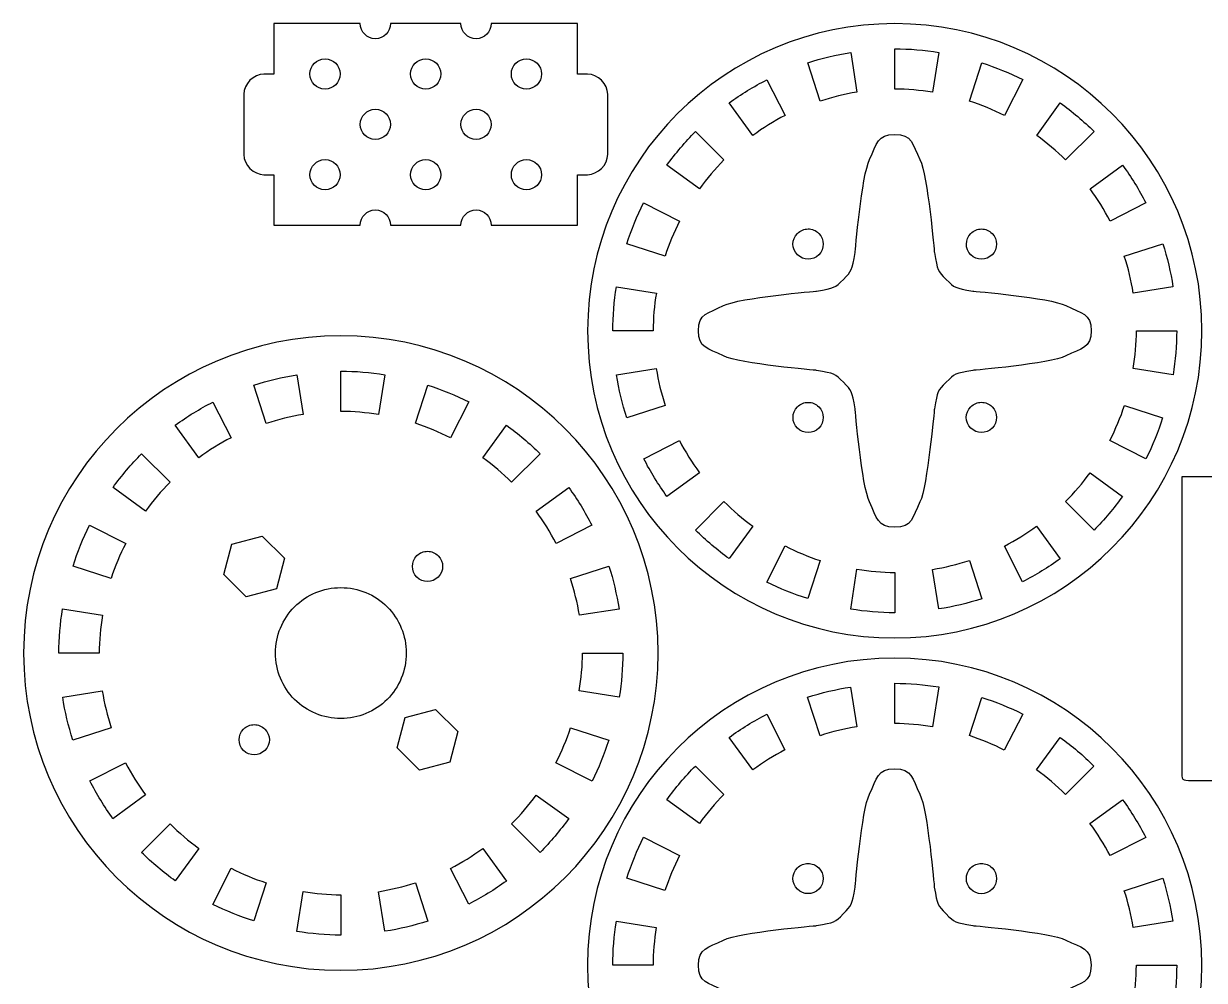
# Model space of a CAD drawing. Extents: x 3 to 308, y -74 to 94.
# Drawn here: x 2.8 to 120.1, y -0.8 to 94.2 of the extents above; entities that cross this region are included whole.
import ezdxf

# ---------------------------------------------------------------- set-up
doc = ezdxf.new("R2010")
doc.units = 0
doc.layers.add('Opaque', color=7, linetype='CONTINUOUS')

msp = doc.modelspace()

# ---------------------------------------------------------------- linework, layer by layer
at = {"layer": 'Opaque', "color": 7}
for p, q in [((36.252968, 94.150327), (27.678267, 94.150327)), ((27.678267, 94.150327), (27.678267, 89.143648)), ((46.254218, 94.150327), (39.25158, 94.150327)), ((57.829732, 94.150327), (49.25283, 94.150327)), ((57.829732, 89.144185), (57.829732, 94.150327)), ((89.330699, 94.150401), (89.330699, 94.150401)), ((89.330699, 87.652674), (89.330699, 91.652294)), ((84.95569, 91.273608), (85.578555, 87.342893)), ((84.95569, 91.273608), (84.95569, 91.273608)), ((93.708446, 91.291247), (93.080614, 87.328008)), ((27.678267, 89.143648), (26.678354, 89.147035)), ((34.25094, 89.149236), (34.25094, 89.149236)), ((44.25219, 89.149236), (44.25219, 89.149236)), ((54.25344, 89.149236), (54.25344, 89.149236)), ((58.828545, 89.147571), (57.829732, 89.144185)), ((81.923495, 86.449925), (80.683806, 90.265437)), ((96.742335, 86.463703), (97.972654, 90.249452)), ((97.972654, 90.249452), (97.972654, 90.249449)), ((76.632364, 88.574858), (78.435398, 85.036604)), ((76.632364, 88.574858), (76.632364, 88.574858)), ((102.04227, 88.600213), (100.215531, 85.01511)), ((24.677991, 87.146672), (24.677991, 81.146684)), ((60.828343, 81.148914), (60.828343, 87.148902)), ((60.828343, 87.148902), (60.828343, 87.147773)), ((75.241094, 83.045066), (72.889618, 86.281802)), ((103.423071, 83.049477), (105.768479, 86.277394)), ((39.25158, 84.148597), (39.25158, 84.148597)), ((49.25283, 84.148597), (49.25283, 84.148597)), ((69.544297, 83.438633), (72.370386, 80.61255)), ((69.544297, 83.438633), (69.544297, 83.438633)), ((109.117102, 83.438633), (106.291041, 80.61255)), ((89.330699, 83.152553), (89.330699, 83.152553)), ((69.933453, 77.74513), (66.705536, 80.089999)), ((108.723543, 77.741823), (111.960293, 80.093307)), ((26.678354, 79.146886), (27.678267, 79.14237)), ((27.678267, 79.14237), (27.678267, 74.150565)), ((34.25094, 79.147986), (34.25094, 79.147986)), ((44.25219, 79.147986), (44.25219, 79.147986)), ((54.25344, 79.147986), (54.25344, 79.147986)), ((57.829732, 79.145192), (58.828545, 79.148579)), ((57.829732, 74.153387), (57.829732, 79.145192)), ((64.382706, 76.363782), (67.968368, 74.536506)), ((64.382706, 76.363782), (64.382706, 76.363782)), ((114.253349, 76.350555), (110.714536, 74.54753)), ((27.678267, 74.150565), (29.753024, 74.150565)), ((29.753024, 74.150565), (29.753024, 74.150565)), ((29.753024, 74.150565), (36.253505, 74.150565)), ((39.252116, 74.150565), (46.254755, 74.150565)), ((49.253366, 74.150565), (54.753397, 74.150565)), ((54.753397, 74.150565), (54.753397, 74.153387)), ((54.753397, 74.153387), (57.829732, 74.153387)), ((80.724615, 73.764245), (80.724587, 73.764253)), ((97.943162, 73.760409), (97.94288, 73.760387)), ((97.943162, 73.759845), (97.943162, 73.760409)), ((66.519213, 71.063849), (62.733484, 72.294161)), ((112.127848, 71.058329), (115.943916, 72.298013)), ((61.691689, 68.028843), (65.655472, 67.401011)), ((61.691689, 68.028843), (61.691689, 68.028843)), ((116.952099, 68.026105), (113.020828, 67.403213)), ((65.330804, 63.651097), (61.330642, 63.651097)), ((113.330595, 63.651097), (117.330784, 63.651097)), ((113.330595, 63.651097), (113.330595, 63.651097)), ((34.325278, 63.150403), (34.325278, 63.150403)), ((61.709328, 59.276088), (65.640035, 59.89898)), ((116.969738, 59.27335), (113.00539, 59.901182)), ((29.950269, 59.272605), (30.573133, 55.34189)), ((29.950269, 59.272605), (29.950269, 59.272605)), ((34.325278, 55.651671), (34.325278, 59.651291)), ((34.325278, 59.651291), (34.325278, 59.651291)), ((38.703024, 59.290244), (38.075193, 55.327006)), ((41.737449, 54.4627), (42.967233, 58.248446)), ((42.967233, 58.248446), (42.967233, 58.248446)), ((21.626915, 56.573855), (23.429948, 53.035604)), ((21.626915, 56.573855), (21.626915, 56.573855)), ((47.036849, 56.59921), (45.210109, 53.014107)), ((80.72707, 56.546491), (80.728453, 56.546491)), ((80.728453, 56.546491), (80.728453, 56.546491)), ((97.937094, 56.550329), (97.936812, 56.550329)), ((66.53355, 56.243864), (62.717482, 55.004175)), ((112.142185, 56.238897), (115.927378, 55.008605)), ((112.142185, 56.238897), (112.142185, 56.238897)), ((20.235644, 51.044063), (17.884168, 54.280799)), ((48.417649, 51.048474), (50.763057, 54.276391)), ((50.763057, 54.276391), (50.763057, 54.276391)), ((114.278692, 50.938964), (110.693031, 52.76624)), ((64.408078, 50.9522), (67.947427, 52.755233)), ((14.538847, 51.437631), (14.538847, 51.437631)), ((69.937856, 49.560929), (66.701134, 47.209454)), ((108.727409, 49.558192), (111.955326, 47.212756)), ((108.727409, 49.558192), (108.727409, 49.558192)), ((53.718121, 45.740823), (56.954872, 48.092307)), ((56.954872, 48.092307), (56.954872, 48.092307)), ((123.827709, 49.150361), (117.827721, 49.150361)), ((117.827721, 49.150361), (117.827721, 20.091395)), ((69.544297, 43.864141), (72.370922, 46.690757)), ((109.117102, 43.864141), (106.290477, 46.690757)), ((9.377257, 44.362782), (9.377257, 44.362782)), ((75.238356, 44.253833), (72.89292, 41.025917)), ((103.420305, 44.2577), (105.771781, 41.020978)), ((103.420305, 44.2577), (103.420305, 44.2577)), ((22.705653, 39.454763), (23.509873, 42.454475)), ((23.509873, 42.454475), (26.522257, 43.271378)), ((26.522257, 43.271378), (28.729884, 41.06376)), ((26.522257, 43.271378), (26.522257, 43.271378)), ((76.619693, 38.703115), (78.446432, 42.288212)), ((102.029034, 38.727922), (100.225465, 42.267271)), ((28.729884, 41.06376), (27.919031, 38.045306)), ((42.935567, 41.759387), (42.936894, 41.759392)), ((42.936894, 41.759392), (42.936894, 41.759392)), ((57.122427, 39.057335), (60.938495, 40.297019)), ((60.938495, 40.297019), (60.938495, 40.297019)), ((81.919092, 40.839057), (80.689309, 37.053865)), ((84.952953, 36.01207), (85.580784, 39.975316)), ((93.70568, 36.029708), (93.082816, 39.959879)), ((96.737932, 40.853394), (97.977057, 37.037326)), ((96.737932, 40.853394), (96.737932, 40.853394)), ((24.91328, 37.247145), (22.705653, 39.454763)), ((89.330699, 39.650648), (89.330699, 35.651023)), ((27.919031, 38.045306), (24.91328, 37.247145)), ((34.325278, 38.15224), (34.325278, 38.15224)), ((6.68624, 36.027857), (6.68624, 36.027857)), ((58.325173, 31.650105), (58.325173, 31.650105)), ((89.32593, 31.150402), (89.32593, 31.150402)), ((84.950921, 28.27361), (85.573785, 24.342895)), ((84.950921, 28.27361), (84.950921, 28.27361)), ((89.32593, 24.652676), (89.32593, 28.652295)), ((93.703676, 28.291249), (93.075845, 24.32801)), ((6.703878, 27.27511), (10.634585, 27.897983)), ((10.634585, 27.897983), (10.634585, 27.897983)), ((81.918725, 23.449927), (80.679036, 27.265438)), ((96.737565, 23.463705), (97.967885, 27.249453)), ((97.967885, 27.249453), (97.967885, 27.249451)), ((40.723764, 25.240576), (43.735611, 26.057477)), ((43.735611, 26.057477), (45.943774, 23.849858)), ((43.735611, 26.057477), (43.735611, 26.057477)), ((39.919543, 22.240861), (40.723764, 25.240576)), ((76.627595, 25.57486), (78.430628, 22.036606)), ((76.627595, 25.57486), (76.627595, 25.57486)), ((102.037501, 25.600214), (100.210761, 22.015112)), ((25.724922, 24.546038), (25.725205, 24.546044)), ((45.943774, 23.849858), (45.132385, 20.831404)), ((57.136764, 24.238464), (60.921956, 23.008153)), ((57.136764, 24.238464), (57.136764, 24.238464)), ((75.236324, 20.045068), (72.884848, 23.281804)), ((103.418301, 20.049479), (105.763709, 23.277396)), ((42.126606, 20.033243), (39.919543, 22.240861)), ((9.402628, 18.951759), (12.941977, 20.754783)), ((12.941977, 20.754783), (12.941977, 20.754783)), ((45.132385, 20.831404), (42.126606, 20.033243)), ((69.539527, 20.438635), (72.365616, 17.612552)), ((69.539527, 20.438635), (69.539527, 20.438635)), ((89.32593, 20.152555), (89.32593, 20.152555)), ((109.112332, 20.438635), (106.286272, 17.612552)), ((118.828171, 18.999988), (120.827998, 18.999988)), ((53.721988, 17.557736), (53.721988, 17.557736)), ((69.928684, 14.745132), (66.700767, 17.090001)), ((108.718773, 14.741825), (111.955524, 17.093309)), ((14.538847, 11.863683), (17.365472, 14.690313)), ((17.365472, 14.690313), (17.365472, 14.690313)), ((54.11168, 11.863683), (51.285055, 14.690313)), ((64.377937, 13.363784), (67.963598, 11.536508)), ((64.377937, 13.363784), (64.377937, 13.363784)), ((114.248579, 13.350556), (110.709766, 11.547532)), ((20.232906, 12.253392), (17.88747, 9.025476)), ((48.414884, 12.25725), (48.414884, 12.25725)), ((80.719845, 10.764247), (80.719817, 10.764255)), ((97.938392, 10.760411), (97.93811, 10.760389)), ((97.938392, 10.759847), (97.938392, 10.760411)), ((21.614243, 6.702654), (23.440983, 10.287757)), ((23.440983, 10.287757), (23.440983, 10.287757)), ((41.73251, 8.852945), (41.73251, 8.852945)), ((66.514444, 8.063851), (62.728715, 9.294162)), ((112.123079, 8.058331), (115.939147, 9.298015)), ((29.947503, 4.01162), (30.575363, 7.974858)), ((30.575363, 7.974858), (30.575363, 7.974858)), ((61.68692, 5.028845), (65.650703, 4.401013)), ((61.68692, 5.028845), (61.68692, 5.028845)), ((116.947329, 5.026107), (113.016058, 4.403215)), ((65.326034, 0.651098), (61.325873, 0.651098)), ((113.325825, 0.651098), (117.326015, 0.651098)), ((113.325825, 0.651098), (113.325825, 0.651098))]:
    msp.add_line(p, q, dxfattribs=at)
for points in [[(36.252968, 94.150327), (36.252968, 94.150496), (36.252968, 94.150327), (36.252968, 94.150327)], [(37.752274, 92.651022), (36.923867, 92.651022), (36.252968, 93.321892), (36.252968, 94.150327)], [(39.25158, 94.150327), (39.25158, 93.321892), (38.580709, 92.651022), (37.752274, 92.651022)], [(39.25158, 94.150327), (39.25158, 94.15013), (39.25158, 94.150327), (39.25158, 94.150327)], [(46.254218, 94.150327), (46.254218, 94.150496), (46.254218, 94.150327), (46.254218, 94.150327)], [(47.753524, 92.651022), (46.925117, 92.651022), (46.254218, 93.321892), (46.254218, 94.150327)], [(49.25283, 94.150327), (49.25283, 93.321892), (48.581959, 92.651022), (47.753524, 92.651022)], [(49.25283, 94.150327), (49.25283, 94.15013), (49.25283, 94.150327), (49.25283, 94.150327)], [(89.330699, 94.150401), (72.486068, 94.150401), (58.833089, 80.497466), (58.833089, 63.65277)], [(119.828338, 63.65277), (119.828338, 80.497466), (106.175387, 94.150401), (89.330699, 94.150401)], [(89.330699, 91.652294), (90.797154, 91.646762), (92.2609, 91.52605), (93.708446, 91.291247)], [(31.252894, 89.149236), (31.252894, 89.9777), (31.923764, 90.648542), (32.752199, 90.648542)], [(32.752199, 90.648542), (33.580578, 90.648542), (34.25094, 89.9777), (34.25094, 89.149236)], [(41.253579, 89.149236), (41.253579, 89.977672), (41.92445, 90.648542), (42.752885, 90.648542)], [(42.752885, 90.648542), (43.581292, 90.648542), (44.25219, 89.9777), (44.25219, 89.149236)], [(51.254829, 89.149236), (51.254829, 89.9777), (51.9257, 90.648542), (52.754135, 90.648542)], [(52.754135, 90.648542), (53.582542, 90.648542), (54.25344, 89.9777), (54.25344, 89.149236)], [(80.683806, 90.265437), (82.079197, 90.712759), (83.507524, 91.049851), (84.95569, 91.273608)], [(26.678354, 89.147035), (25.678356, 89.147035), (24.677991, 88.14667), (24.677991, 87.146672)], [(32.752199, 87.649931), (31.923764, 87.649931), (31.252894, 88.320801), (31.252894, 89.149236)], [(34.25094, 89.149236), (34.25094, 88.320801), (33.580578, 87.649931), (32.752199, 87.649931)], [(42.752885, 87.649931), (41.92445, 87.649931), (41.253579, 88.320801), (41.253579, 89.149236)], [(44.25219, 89.149236), (44.25219, 88.32083), (43.581292, 87.649931), (42.752885, 87.649931)], [(52.754135, 87.649931), (51.9257, 87.649931), (51.254829, 88.320801), (51.254829, 89.149236)], [(54.25344, 89.149236), (54.25344, 88.320801), (53.582542, 87.649931), (52.754135, 87.649931)], [(60.828343, 87.147773), (60.828343, 88.147771), (59.828543, 89.147571), (58.828545, 89.147571)], [(97.972654, 90.249449), (99.370303, 89.807091), (100.730981, 89.255648), (102.04227, 88.600213)], [(72.889618, 86.281802), (74.075262, 87.142919), (75.326692, 87.909632), (76.632364, 88.574858)], [(85.578555, 87.342893), (84.338724, 87.141358), (83.116589, 86.842747), (81.923495, 86.449925)], [(93.080614, 87.328008), (91.841066, 87.534228), (90.587181, 87.642768), (89.330699, 87.652674)], [(36.252968, 84.148597), (36.252968, 84.977032), (36.923867, 85.647875), (37.752274, 85.647903)], [(37.752274, 85.647903), (38.580709, 85.647903), (39.25158, 84.977032), (39.25158, 84.148597)], [(46.254218, 84.148597), (46.254218, 84.977032), (46.925117, 85.647875), (47.753524, 85.647903)], [(47.753524, 85.647903), (48.581959, 85.647903), (49.25283, 84.977032), (49.25283, 84.148597)], [(100.215531, 85.01511), (99.097507, 85.588131), (97.936191, 86.072486), (96.742335, 86.463703)], [(105.768479, 86.277394), (106.957255, 85.420257), (108.076915, 84.471087), (109.117102, 83.438633)], [(78.435398, 85.036604), (77.32014, 84.45743), (76.252098, 83.791516), (75.241094, 83.045066)], [(37.752274, 82.649292), (36.923867, 82.649292), (36.252968, 83.32019), (36.252968, 84.148597)], [(39.25158, 84.148597), (39.25158, 83.32019), (38.580709, 82.649292), (37.752274, 82.649292)], [(47.753524, 82.649292), (46.925117, 82.649292), (46.254218, 83.32019), (46.254218, 84.148597)], [(49.25283, 84.148597), (49.25283, 83.32019), (48.581959, 82.649292), (47.753524, 82.649292)], [(66.705536, 80.089999), (67.562702, 81.278776), (68.511843, 82.398444), (69.544297, 83.438633)], [(86.830718, 80.65277), (87.58397, 82.234456), (87.592549, 83.152553), (89.330699, 83.152553)], [(89.330699, 83.152553), (91.068737, 83.152553), (91.066281, 82.200702), (91.830708, 80.65277)], [(106.291041, 80.61255), (105.400292, 81.498672), (104.441385, 82.313495), (103.423071, 83.049477)], [(24.677991, 81.146684), (24.677991, 80.146686), (25.678356, 79.146886), (26.678354, 79.146886)], [(58.828545, 79.148579), (59.828543, 79.148579), (60.828343, 80.148916), (60.828343, 81.148914)], [(31.252894, 79.147986), (31.252894, 79.976422), (31.923764, 80.647292), (32.752199, 80.647292)], [(32.752199, 80.647292), (33.580578, 80.647292), (34.25094, 79.976422), (34.25094, 79.147986)], [(41.253579, 79.147986), (41.253579, 79.976393), (41.92445, 80.647292), (42.752885, 80.647292)], [(42.752885, 80.647292), (43.581292, 80.647292), (44.25219, 79.976422), (44.25219, 79.147986)], [(51.254829, 79.147986), (51.254829, 79.976422), (51.9257, 80.647292), (52.754135, 80.647292)], [(52.754135, 80.647292), (53.582542, 80.647292), (54.25344, 79.976422), (54.25344, 79.147986)], [(72.370386, 80.61255), (71.484292, 79.72197), (70.66946, 78.763247), (69.933453, 77.74513)], [(85.398328, 71.41332), (85.398328, 71.41332), (86.044137, 79.100689), (86.830718, 80.65277)], [(91.830708, 80.65277), (92.601147, 79.092646), (93.263607, 71.41332), (93.263607, 71.41332)], [(111.960293, 80.093307), (112.82141, 78.907663), (113.588123, 77.656228), (114.253349, 76.350555)], [(32.752199, 77.648681), (31.923764, 77.648681), (31.252894, 78.319523), (31.252894, 79.147986)], [(34.25094, 79.147986), (34.25094, 78.319523), (33.580578, 77.648681), (32.752199, 77.648681)], [(42.752885, 77.648681), (41.92445, 77.648681), (41.253579, 78.319523), (41.253579, 79.147986)], [(44.25219, 79.147986), (44.25219, 78.319551), (43.581292, 77.648681), (42.752885, 77.648681)], [(52.754135, 77.648681), (51.9257, 77.648681), (51.254829, 78.319523), (51.254829, 79.147986)], [(54.25344, 79.147986), (54.25344, 78.319523), (53.582542, 77.648681), (52.754135, 77.648681)], [(110.714536, 74.54753), (110.135501, 75.662788), (109.469795, 76.730818), (108.723543, 77.741823)], [(62.733484, 72.294161), (63.17584, 73.69181), (63.727274, 75.052496), (64.382706, 76.363782)], [(36.253505, 74.150565), (36.253505, 74.979), (36.924403, 75.649842), (37.75281, 75.64987)], [(37.75281, 75.64987), (38.581245, 75.64987), (39.252116, 74.979), (39.252116, 74.150565)], [(46.254755, 74.150565), (46.254755, 74.979), (46.925653, 75.649842), (47.75406, 75.64987)], [(47.75406, 75.64987), (48.582495, 75.64987), (49.253366, 74.979), (49.253366, 74.150565)], [(67.968368, 74.536506), (67.395175, 73.418652), (66.910656, 72.257537), (66.519213, 71.063849)], [(79.661456, 71.207707), (79.075647, 71.793515), (79.082505, 72.735725), (79.667947, 73.321619)], [(79.667947, 73.321619), (79.960809, 73.614481), (80.342542, 73.762693), (80.724615, 73.764245)], [(80.724587, 73.764253), (81.106659, 73.767075), (81.488929, 73.620551), (81.781819, 73.327689)], [(81.781819, 73.327689), (82.3676, 72.741824), (82.373668, 71.786939), (81.788028, 71.201103)], [(96.87972, 71.197245), (96.29394, 71.783025), (96.300205, 72.738054), (96.886494, 73.323834)], [(96.886494, 73.323834), (97.179215, 73.616583), (97.561287, 73.761256), (97.943162, 73.759845)], [(97.94288, 73.760387), (98.324783, 73.757282), (98.707307, 73.610482), (99.000112, 73.317761)], [(99.000112, 73.317761), (99.585836, 72.73198), (99.591368, 71.789601), (99.006321, 71.203849)], [(115.943916, 72.298013), (116.391238, 70.902619), (116.728353, 69.474213), (116.952099, 68.026105)], [(81.788028, 71.201103), (81.202248, 70.615322), (80.247264, 70.621963), (79.661456, 71.207707)], [(84.225328, 68.758678), (85.076228, 69.609493), (85.076284, 69.609073), (85.398328, 71.41332)], [(93.263607, 71.41332), (93.585143, 69.609073), (93.584635, 69.609493), (94.435507, 68.758678)], [(99.006321, 71.203849), (98.420484, 70.618068), (97.465529, 70.611481), (96.87972, 71.197245)], [(113.020828, 67.403213), (112.819265, 68.643071), (112.520702, 69.865207), (112.127848, 71.058329)], [(61.330642, 63.651097), (61.336287, 65.11758), (61.45688, 66.581297), (61.691689, 68.028843)], [(81.570153, 67.585678), (83.374343, 67.907214), (83.374456, 67.907806), (84.225328, 68.758678)], [(94.435507, 68.758678), (95.286378, 67.907806), (95.287028, 67.907214), (97.091246, 67.585678)], [(65.655472, 67.401011), (65.449252, 66.161463), (65.340682, 64.907663), (65.330804, 63.651097)], [(72.330705, 66.152771), (73.882786, 66.939324), (81.570153, 67.585678), (81.570153, 67.585678)], [(97.091246, 67.585678), (97.091246, 67.585678), (104.778669, 66.939324), (106.330722, 66.152771)], [(69.830922, 63.65277), (69.830922, 65.390892), (70.777918, 65.366669), (72.330705, 66.152771)], [(106.330722, 66.152771), (107.883283, 65.37539), (108.830477, 65.390892), (108.830477, 63.65277)], [(58.833089, 63.65277), (58.833089, 46.808086), (72.486068, 33.15514), (89.330699, 33.15514)], [(72.330705, 61.152769), (70.765049, 61.934807), (69.830922, 61.914676), (69.830922, 63.65277)], [(89.330699, 33.15514), (106.175387, 33.15514), (119.828338, 46.808086), (119.828338, 63.65277)], [(108.830477, 63.65277), (108.830477, 61.914676), (107.886048, 61.933735), (106.330722, 61.152769)], [(113.00539, 59.901182), (113.211779, 61.14073), (113.320548, 62.39453), (113.330595, 63.651097)], [(117.330784, 63.651097), (117.32514, 62.184642), (117.204546, 60.720896), (116.969738, 59.27335)], [(34.325278, 63.150403), (16.928253, 63.150403), (2.822194, 49.053135), (2.822222, 31.65617)], [(65.828333, 31.65617), (65.828333, 49.053135), (51.722274, 63.150431), (34.325278, 63.150403)], [(81.570153, 59.720399), (81.570153, 59.720399), (73.882814, 60.366244), (72.330705, 61.152769)], [(106.330722, 61.152769), (104.778669, 60.366244), (97.091246, 59.720399), (97.091246, 59.720399)], [(65.640035, 59.89898), (65.841767, 58.659122), (66.140556, 57.436958), (66.53355, 56.243864)], [(25.678356, 58.264434), (27.073752, 58.711756), (28.502111, 59.048848), (29.950269, 59.272605)], [(34.325278, 59.651291), (35.79173, 59.645767), (37.255482, 59.525046), (38.703024, 59.290244)], [(62.717482, 55.004175), (62.27016, 56.399566), (61.933074, 57.827921), (61.709328, 59.276088)], [(84.225328, 58.547398), (83.374456, 59.39827), (83.374343, 59.398383), (81.570153, 59.720399)], [(97.091246, 59.720399), (95.287028, 59.398383), (95.286378, 59.39827), (94.435507, 58.547398)], [(26.918045, 54.448919), (26.918045, 54.448919), (25.678356, 58.264434), (25.678356, 58.264434)], [(42.967233, 58.248446), (44.364853, 57.806082), (45.725575, 57.254641), (47.036849, 56.59921)], [(85.398328, 55.89276), (85.076284, 57.697006), (85.076228, 57.696527), (84.225328, 58.547398)], [(94.435507, 58.547398), (93.584635, 57.696527), (93.585143, 57.697006), (93.263607, 55.89276)], [(17.884168, 54.280799), (19.069825, 55.141911), (20.321252, 55.908618), (21.626915, 56.573855)], [(79.669838, 56.109921), (79.962728, 56.402811), (80.345054, 56.548071), (80.72707, 56.546491)], [(80.728453, 56.546491), (81.110526, 56.543669), (81.492739, 56.396687), (81.785686, 56.103853)], [(96.880426, 56.108256), (97.173316, 56.401118), (97.554994, 56.548777), (97.937094, 56.550329)], [(97.936812, 56.550329), (98.318884, 56.553151), (98.701154, 56.407214), (98.994045, 56.114324)], [(30.573133, 55.34189), (29.333279, 55.140343), (28.111162, 54.841769), (26.918045, 54.448919)], [(38.075193, 55.327006), (36.835648, 55.533229), (35.581821, 55.641785), (34.325278, 55.651671)], [(79.664475, 53.983885), (79.079005, 54.569693), (79.084876, 55.524225), (79.669838, 56.109921)], [(81.785686, 56.103853), (82.371438, 55.518045), (82.376998, 54.575705), (81.791048, 53.989953)], [(86.830718, 46.65277), (86.044137, 48.204823), (85.398328, 55.89276), (85.398328, 55.89276)], [(93.263607, 55.89276), (93.263607, 55.89276), (92.583282, 48.221559), (91.830708, 46.65277)], [(96.873653, 53.993819), (96.2879, 54.579628), (96.294279, 55.522335), (96.880426, 56.108256)], [(98.994045, 56.114324), (99.579825, 55.528459), (99.5853, 54.573532), (98.999689, 53.987751)], [(110.693031, 52.76624), (111.266224, 53.884063), (111.750743, 55.045181), (112.142185, 56.238897)], [(45.210109, 53.014107), (44.092249, 53.587107), (42.931129, 54.071459), (41.737449, 54.4627)], [(50.763057, 54.276391), (51.951838, 53.419233), (53.071486, 52.470063), (54.11168, 51.437631)], [(81.791048, 53.989953), (81.205211, 53.404172), (80.250256, 53.398161), (79.664475, 53.983885)], [(98.999689, 53.987751), (98.413852, 53.402281), (97.459433, 53.408123), (96.873653, 53.993819)], [(115.927378, 55.008605), (115.485192, 53.610985), (114.933928, 52.250253), (114.278692, 50.938964)], [(23.429948, 53.035604), (22.314681, 52.456411), (21.246629, 51.790517), (20.235644, 51.044063)], [(67.947427, 52.755233), (68.526265, 51.640004), (69.191801, 50.571962), (69.937856, 49.560929)], [(11.700087, 48.088999), (12.557245, 49.277783), (13.506415, 50.397434), (14.538847, 51.437631)], [(14.538847, 51.437631), (14.538847, 51.437631), (17.364936, 48.61155), (17.364936, 48.61155)], [(51.28562, 48.61155), (50.394891, 49.497677), (49.435954, 50.31249), (48.417649, 51.048474)], [(54.11168, 51.437631), (54.11168, 51.437631), (51.28562, 48.61155), (51.28562, 48.61155)], [(66.701134, 47.209454), (65.840017, 48.395126), (65.073304, 49.646555), (64.408078, 50.9522)], [(106.290477, 46.690757), (107.176598, 47.58131), (107.991402, 48.540075), (108.727409, 49.558192)], [(14.928003, 45.744128), (14.928003, 45.744128), (11.700087, 48.088999), (11.700087, 48.088999)], [(17.364936, 48.61155), (16.478829, 47.720997), (15.664014, 46.762243), (14.928003, 45.744128)], [(56.954872, 48.092307), (57.815983, 46.906648), (58.58269, 45.65522), (59.247927, 44.349555)], [(111.955326, 47.212756), (111.09833, 46.024007), (110.149358, 44.904344), (109.117102, 43.864141)], [(55.709114, 42.54653), (55.130097, 43.661775), (54.464386, 44.729823), (53.718121, 45.740823)], [(72.370922, 46.690757), (73.261474, 45.804664), (74.220239, 44.989832), (75.238356, 44.253833)], [(89.330699, 44.152439), (87.592577, 44.152439), (87.577112, 45.060529), (86.830718, 46.65277)], [(91.830708, 46.65277), (91.078022, 45.083756), (91.068765, 44.152439), (89.330699, 44.152439)], [(7.728035, 40.293161), (8.170394, 41.690783), (8.72183, 43.051506), (9.377257, 44.362782)], [(9.377257, 44.362782), (9.377257, 44.362782), (12.962918, 42.535504), (12.962918, 42.535504)], [(59.247927, 44.349555), (59.247927, 44.349555), (55.709114, 42.54653), (55.709114, 42.54653)], [(72.89292, 41.025917), (71.704172, 41.882884), (70.584512, 42.831885), (69.544297, 43.864141)], [(100.225465, 42.267271), (101.340864, 42.846081), (102.409103, 43.511617), (103.420305, 44.2577)], [(12.962918, 42.535504), (12.389727, 41.417663), (11.905186, 40.256543), (11.513764, 39.062849)], [(78.446432, 42.288212), (79.564286, 41.715019), (80.725405, 41.2305), (81.919092, 40.839057)], [(41.87238, 39.196789), (41.286599, 39.782542), (41.293655, 40.737596), (41.879435, 41.323376)], [(41.879435, 41.323376), (42.172156, 41.616125), (42.553692, 41.760826), (42.935567, 41.759387)], [(42.936894, 41.759392), (43.318797, 41.756429), (43.70022, 41.610015), (43.993026, 41.31732)], [(43.993026, 41.31732), (44.57875, 40.731539), (44.584564, 39.788609), (43.998952, 39.202857)], [(11.513764, 39.062849), (11.513764, 39.062849), (7.728035, 40.293161), (7.728035, 40.293161)], [(60.938495, 40.297019), (61.38582, 38.901621), (61.722917, 37.473262), (61.946677, 36.025103)], [(85.580784, 39.975316), (86.820333, 39.769096), (88.074105, 39.660526), (89.330699, 39.650648)], [(93.082816, 39.959879), (94.322674, 40.161611), (95.544838, 40.460372), (96.737932, 40.853394)], [(105.771781, 41.020978), (104.586137, 40.159861), (103.334707, 39.393148), (102.029034, 38.727922)], [(43.998952, 39.202857), (43.413116, 38.617077), (42.458188, 38.611136), (41.87238, 39.196789)], [(58.015406, 35.402227), (57.813857, 36.642088), (57.51528, 37.864212), (57.122427, 39.057335)], [(80.689309, 37.053865), (79.291688, 37.496248), (77.930954, 38.047682), (76.619693, 38.703115)], [(29.729108, 36.248545), (30.948095, 37.467529), (32.601395, 38.152312), (34.325278, 38.15224)], [(34.325278, 38.15224), (36.049155, 38.152305), (37.702449, 37.467518), (38.921429, 36.248535)], [(97.977057, 37.037326), (96.581807, 36.59023), (95.153649, 36.253313), (93.70568, 36.029708)], [(6.325193, 31.650105), (6.330716, 33.116559), (6.451437, 34.580313), (6.68624, 36.027857)], [(6.68624, 36.027857), (6.68624, 36.027857), (10.650022, 35.400023), (10.650022, 35.400023)], [(10.650022, 35.400023), (10.443798, 34.160477), (10.335242, 32.90665), (10.325354, 31.650105)], [(27.825333, 31.652309), (27.82531, 33.376237), (28.510122, 35.029562), (29.729108, 36.248545)], [(38.921429, 36.248535), (40.140409, 35.029552), (40.825218, 33.376232), (40.825194, 31.652309)], [(61.946677, 36.025103), (61.946677, 36.025103), (58.015406, 35.402227), (58.015406, 35.402227)], [(89.330699, 35.651023), (87.864244, 35.656667), (86.400499, 35.777261), (84.952953, 36.01207)], [(2.822222, 31.65617), (2.822222, 14.259168), (16.928282, 0.153114), (34.325278, 0.153114)], [(10.325354, 31.650105), (10.325354, 31.650105), (6.325193, 31.650105), (6.325193, 31.650105)], [(29.729109, 27.056075), (28.510123, 28.275058), (27.825311, 29.928382), (27.825333, 31.652309)], [(34.325278, 0.153114), (51.722274, 0.153114), (65.828333, 14.259168), (65.828333, 31.65617)], [(40.825194, 31.652309), (40.825217, 29.928387), (40.140408, 28.275067), (38.921428, 27.056085)], [(58.000505, 27.900187), (58.206729, 29.139733), (58.315286, 30.39356), (58.325173, 31.650105)], [(58.325173, 31.650105), (58.325173, 31.650105), (62.325363, 31.650105), (62.325363, 31.650105)], [(89.32593, 31.150402), (72.481299, 31.150402), (58.828319, 17.497468), (58.828319, 0.652772)], [(62.325363, 31.650105), (62.319839, 30.183651), (62.199119, 28.719897), (61.964316, 27.272353)], [(119.823569, 0.652772), (119.823569, 17.497468), (106.170617, 31.150402), (89.32593, 31.150402)], [(80.679036, 27.265438), (82.074427, 27.712761), (83.502754, 28.049853), (84.950921, 28.27361)], [(89.32593, 28.652295), (90.792385, 28.646764), (92.25613, 28.526052), (93.703676, 28.291249)], [(7.712033, 23.003191), (7.264716, 24.39859), (6.92763, 25.826951), (6.703878, 27.27511)], [(10.634585, 27.897983), (10.836309, 26.658108), (11.135065, 25.435983), (11.5281, 24.242875)], [(34.325278, 25.152381), (32.601396, 25.152309), (30.948096, 25.837092), (29.729109, 27.056075)], [(38.921428, 27.056085), (37.702448, 25.837102), (36.049155, 25.152316), (34.325278, 25.152381)], [(61.964316, 27.272353), (61.964316, 27.272353), (58.000505, 27.900187), (58.000505, 27.900187)], [(97.967885, 27.249451), (99.365534, 26.807093), (100.726212, 26.25565), (102.037501, 25.600214)], [(72.884848, 23.281804), (74.070492, 24.142921), (75.321922, 24.909634), (76.627595, 25.57486)], [(93.075845, 24.32801), (91.836296, 24.53423), (90.582411, 24.64277), (89.32593, 24.652676)], [(11.5281, 24.242875), (11.5281, 24.242875), (7.712033, 23.003191), (7.712033, 23.003191)], [(24.661763, 21.983438), (24.076011, 22.569218), (24.082333, 23.524247), (24.66769, 24.110028)], [(24.66769, 24.110028), (24.96058, 24.402918), (25.34285, 24.54759), (25.724922, 24.546038)], [(25.725205, 24.546044), (26.107277, 24.543222), (26.489547, 24.39628), (26.782437, 24.103418)], [(26.782437, 24.103418), (27.368218, 23.517609), (27.373975, 22.575258), (26.788364, 21.989506)], [(55.687609, 20.76581), (56.260801, 21.883651), (56.745341, 23.04477), (57.136764, 24.238464)], [(85.573785, 24.342895), (84.333955, 24.14136), (83.11182, 23.842749), (81.918725, 23.449927)], [(100.210761, 22.015112), (99.092738, 22.588133), (97.931422, 23.072488), (96.737565, 23.463705)], [(60.921956, 23.008153), (60.479771, 21.610547), (59.928514, 20.249823), (59.273271, 18.938531)], [(105.763709, 23.277396), (106.952486, 22.420259), (108.072146, 21.471089), (109.112332, 20.438635)], [(26.788364, 21.989506), (26.202527, 21.403722), (25.247544, 21.39781), (24.661763, 21.983438)], [(78.430628, 22.036606), (77.31537, 21.457432), (76.247329, 20.791518), (75.236324, 20.045068)], [(12.941977, 20.754783), (13.520814, 19.639557), (14.186336, 18.57151), (14.932406, 17.560491)], [(59.273271, 18.938531), (59.273271, 18.938531), (55.687609, 20.76581), (55.687609, 20.76581)], [(66.700767, 17.090001), (67.557932, 18.278777), (68.507074, 19.398446), (69.539527, 20.438635)], [(86.825949, 17.652772), (87.5792, 19.234458), (87.58778, 20.152555), (89.32593, 20.152555)], [(89.32593, 20.152555), (91.063967, 20.152555), (91.061512, 19.200704), (91.825939, 17.652772)], [(106.286272, 17.612552), (105.395522, 18.498674), (104.436616, 19.313497), (103.418301, 20.049479)], [(117.827721, 20.091395), (117.827665, 18.999985), (117.827721, 18.999988), (118.828171, 18.999988)], [(11.695684, 15.209007), (10.834572, 16.394666), (10.067865, 17.646094), (9.402628, 18.951759)], [(72.365616, 17.612552), (71.479523, 16.721972), (70.664691, 15.763249), (69.928684, 14.745132)], [(85.393558, 8.413321), (85.393558, 8.413321), (86.039367, 16.100691), (86.825949, 17.652772)], [(91.825939, 17.652772), (92.596377, 16.092647), (93.258838, 8.413321), (93.258838, 8.413321)], [(14.932406, 17.560491), (14.932406, 17.560491), (11.695684, 15.209007), (11.695684, 15.209007)], [(51.285055, 14.690313), (52.171163, 15.580867), (52.985977, 16.539621), (53.721988, 17.557736)], [(53.721988, 17.557736), (53.721988, 17.557736), (56.949904, 15.212314), (56.949904, 15.212314)], [(111.955524, 17.093309), (112.81664, 15.907665), (113.583353, 14.656229), (114.248579, 13.350556)], [(17.365472, 14.690313), (18.256029, 13.80421), (19.214787, 12.989399), (20.232906, 12.253392)], [(56.949904, 15.212314), (56.092918, 14.02355), (55.143928, 12.9039), (54.11168, 11.863683)], [(110.709766, 11.547532), (110.130731, 12.662789), (109.465025, 13.73082), (108.718773, 14.741825)], [(62.728715, 9.294162), (63.17107, 10.691811), (63.722504, 12.052498), (64.377937, 13.363784)], [(17.88747, 9.025476), (16.69871, 9.882457), (15.579062, 10.831442), (14.538847, 11.863683)], [(45.22058, 10.26681), (46.33581, 10.84565), (47.403861, 11.511176), (48.414884, 12.25725)], [(48.414884, 12.25725), (48.414884, 12.25725), (50.766359, 9.020514), (50.766359, 9.020514)], [(67.963598, 11.536508), (67.390405, 10.418654), (66.905886, 9.257538), (66.514444, 8.063851)], [(79.663177, 10.321621), (79.956039, 10.614483), (80.337773, 10.762694), (80.719845, 10.764247)], [(80.719817, 10.764255), (81.10189, 10.767077), (81.48416, 10.620553), (81.77705, 10.327691)], [(96.881724, 10.323836), (97.174445, 10.616585), (97.556518, 10.761258), (97.938392, 10.759847)], [(97.93811, 10.760389), (98.320013, 10.757284), (98.702537, 10.610483), (98.995343, 10.317763)], [(23.440983, 10.287757), (24.558817, 9.71457), (25.719928, 9.230033), (26.913614, 8.838613)], [(47.023613, 6.727458), (47.023613, 6.727458), (45.22058, 10.26681), (45.22058, 10.26681)], [(79.656686, 8.207708), (79.070877, 8.793517), (79.077735, 9.735727), (79.663177, 10.321621)], [(81.77705, 10.327691), (82.36283, 9.741826), (82.368898, 8.786941), (81.783259, 8.201104)], [(96.874951, 8.197246), (96.28917, 8.783027), (96.295436, 9.738056), (96.881724, 10.323836)], [(98.995343, 10.317763), (99.581067, 9.731982), (99.586598, 8.789603), (99.001552, 8.20385)], [(26.913614, 8.838613), (26.913614, 8.838613), (25.683859, 5.053418), (25.683859, 5.053418)], [(38.077394, 7.959423), (39.317272, 8.161149), (40.5394, 8.459907), (41.73251, 8.852945)], [(41.73251, 8.852945), (41.73251, 8.852945), (42.972172, 5.03688), (42.972172, 5.03688)], [(50.766359, 9.020514), (49.580702, 8.159402), (48.329276, 7.392695), (47.023613, 6.727458)], [(84.220558, 5.75868), (85.071458, 6.609495), (85.071514, 6.609075), (85.393558, 8.413321)], [(93.258838, 8.413321), (93.580373, 6.609075), (93.579865, 6.609495), (94.430737, 5.75868)], [(115.939147, 9.298015), (116.386469, 7.902621), (116.723583, 6.474215), (116.947329, 5.026107)], [(30.575363, 7.974858), (31.814908, 7.768635), (33.068734, 7.660079), (34.325278, 7.650193)], [(34.325278, 7.650193), (34.325278, 7.650193), (34.325278, 3.650576), (34.325278, 3.650576)], [(38.700258, 4.029259), (38.700258, 4.029259), (38.077394, 7.959423), (38.077394, 7.959423)], [(81.783259, 8.201104), (81.197478, 7.615324), (80.242495, 7.621965), (79.656686, 8.207708)], [(99.001552, 8.20385), (98.415715, 7.61807), (97.46076, 7.611483), (96.874951, 8.197246)], [(113.016058, 4.403215), (112.814495, 5.643073), (112.515932, 6.865208), (112.123079, 8.058331)], [(25.683859, 5.053418), (24.286239, 5.495782), (22.925517, 6.047223), (21.614243, 6.702654)], [(42.972172, 5.03688), (41.57676, 4.589744), (40.148401, 4.252836), (38.700258, 4.029259)], [(61.325873, 0.651098), (61.331517, 2.117581), (61.452111, 3.581299), (61.68692, 5.028845)], [(81.565383, 4.58568), (83.369573, 4.907215), (83.369686, 4.907808), (84.220558, 5.75868)], [(94.430737, 5.75868), (95.281609, 4.907808), (95.282258, 4.907215), (97.086476, 4.58568)], [(34.325278, 3.650576), (32.858816, 3.656097), (31.395055, 3.776817), (29.947503, 4.01162)], [(65.650703, 4.401013), (65.444483, 3.161465), (65.335912, 1.907665), (65.326034, 0.651098)], [(72.325936, 3.152773), (73.878017, 3.939326), (81.565383, 4.58568), (81.565383, 4.58568)], [(97.086476, 4.58568), (97.086476, 4.58568), (104.773899, 3.939326), (106.325952, 3.152773)], [(69.826152, 0.652772), (69.826152, 2.390894), (70.773149, 2.366671), (72.325936, 3.152773)], [(106.325952, 3.152773), (107.878513, 2.375391), (108.825707, 2.390894), (108.825707, 0.652772)], [(58.828319, 0.652772), (58.828319, -16.191913), (72.481299, -29.844858), (89.32593, -29.844858)], [(72.325936, -1.847229), (70.76028, -1.065191), (69.826152, -1.085322), (69.826152, 0.652772)], [(89.32593, -29.844858), (106.170617, -29.844858), (119.823569, -16.191913), (119.823569, 0.652772)], [(108.825707, 0.652772), (108.825707, -1.085322), (107.881279, -1.066263), (106.325952, -1.847229)], [(113.000621, -3.098817), (113.20701, -1.859268), (113.315778, -0.605468), (113.325825, 0.651098)], [(117.326015, 0.651098), (117.32037, -0.815357), (117.199777, -2.279102), (116.964968, -3.726648)]]:
    msp.add_open_spline(points, degree=3, dxfattribs=at)

doc.saveas('drawing.dxf')
